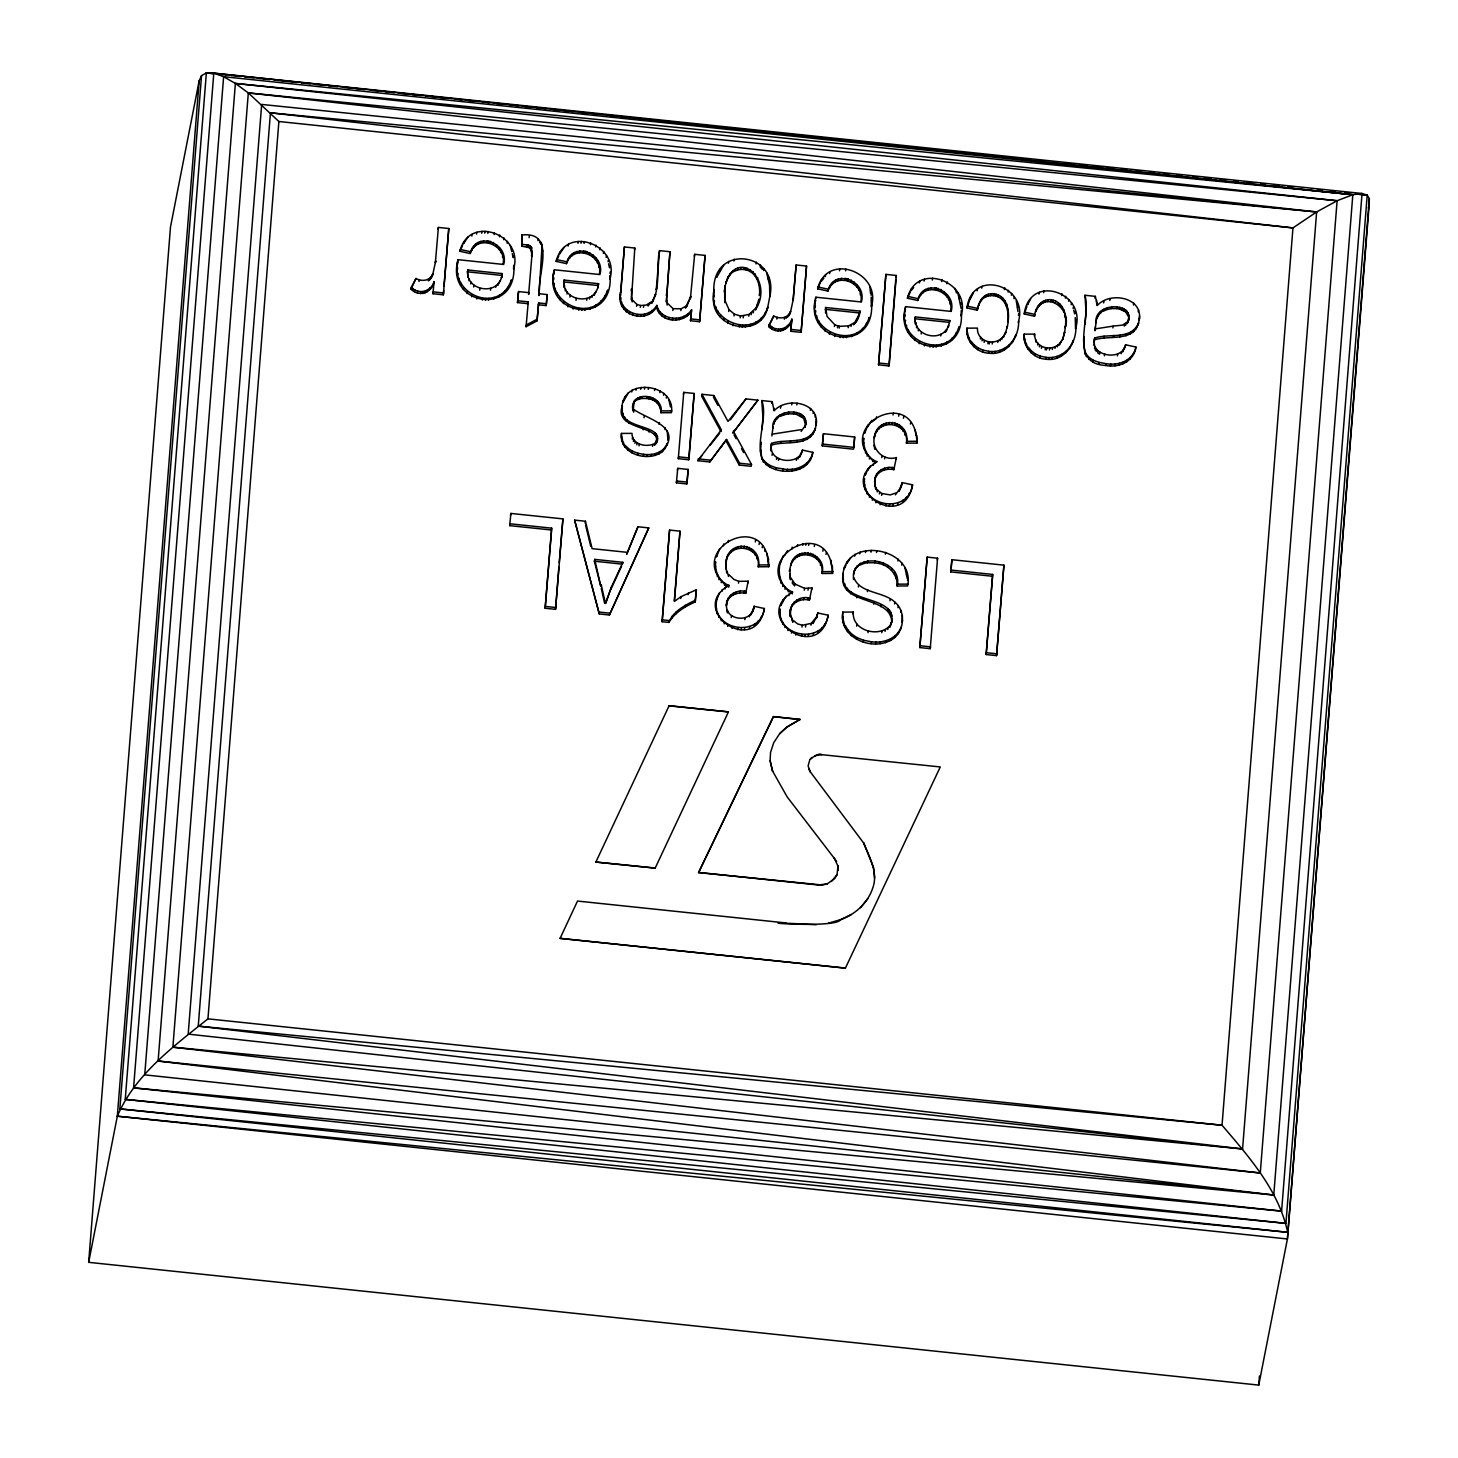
<?xml version="1.0" encoding="UTF-8"?>
<svg xmlns="http://www.w3.org/2000/svg" width="1458" height="1458" viewBox="0 0 1458 1458"><rect width="100%" height="100%" fill="white"/><g stroke="black" fill="none" stroke-linecap="round" stroke-linejoin="round"><path stroke-width="1.5" d="M621.983 411.375L622.366 405.743C612.469 432.078 668.129 424.424 654.405 445.364L654.77 443.542C668.274 423.859 619.85 430.474 622.347 409.552M770.972 447.825L770.954 450.923L771.537 443.378C785.716 438.238 808.352 445.802 815.441 428.178C810.356 447.734 785.498 440.188 771.191 445.2L770.972 447.825L771.337 446.002M1139.627 315.985L1139.19 319.903C1143.4 297.323 1110.139 291.071 1097.254 305.524L1095.359 296.357L1084.952 295.263C1091.659 317.826 1067.912 363.516 1105.802 365.484C1118.833 368.145 1134.124 361.456 1135.946 347.04L1125.631 344.799C1122.15 361.876 1089.035 356.299 1094.685 338.074C1108.864 332.953 1131.481 340.516 1138.57 322.874C1133.504 342.43 1108.645 334.884 1094.32 339.896L1094.685 338.074M727.305 586.517C682.472 550.322 767.546 506.327 768.785 566.725L758.288 566.798C761.258 545.511 729.073 541.009 726.084 561.622C728.253 538.257 762.971 543.123 758.288 566.798M728.708 587.191L729.073 585.369C719.286 582.289 714.657 571.463 715.605 561.84L715.258 563.663M792.459 593.88C744.746 560.236 830.531 511.011 832.536 573.413L822.039 573.486C824.791 554.222 796.615 547.187 790.692 565.358C794.646 544.435 827.579 552.382 822.039 573.486M817.829 612.961L816.28 618.52L817.829 612.961L828.144 615.203C819.141 664.319 749.776 616.752 792.806 592.057C780.504 588.103 777.005 572.958 780.595 561.786M875.456 462.86C830.641 426.665 915.715 382.67 916.954 443.086L906.457 443.141C909.409 421.854 877.224 417.353 874.253 437.965C876.422 414.619 911.122 419.467 906.457 443.141M901.372 486.334L901.718 484.512L899.112 491.182L902.247 482.616L912.562 484.858C903.559 533.974 834.195 486.407 877.224 461.712C867.437 458.632 862.808 447.806 863.774 438.184L863.409 440.024M1369.244 203.591L1369.335 198.616L1367.203 195.135L1362.045 193.495L213.797 73.155L206.362 72.9L201.532 75.634L199.163 80.828L170.495 226.956L88.665 1262.336L1258.746 1385.1L1287.414 1238.972L1369.244 203.591L1368.388 208.02M892.096 619.267L891.731 621.09C889.58 594.7 836.436 606.072 843.271 573.176C838.15 606.765 897.472 592.367 891.458 623.04L891.804 621.217L889.599 627.377L891.257 623.095L890.893 624.917M1018.65 320.869C1028.163 285.112 972.03 267.889 966.982 307.966L977.297 310.208C978.318 301.879 984.095 292.438 993.718 293.823C1009.519 295.664 1010.102 315.894 1007.041 327.868L1007.405 326.045L1005.327 333.754L1005.692 331.932C1001.354 346.858 977.006 344.744 977.407 328.086L966.909 328.159C965.433 340.625 976.003 352.526 988.524 353.182C1006.713 356.044 1019.233 337.527 1018.65 320.869L1018.285 322.692M1075.239 317.589L1075.53 328.706C1087.194 292.475 1029.785 272.664 1024.227 313.98L1034.542 316.222C1034.961 306.745 1043.345 297.086 1053.405 300.257C1069.425 305.506 1066.618 327.084 1062.572 339.769L1064.65 332.041L1064.285 333.864M726.941 602.227C722.275 620.671 752.674 624.662 754.078 606.273L764.393 608.515C755.025 657.995 686.481 609.535 729.073 585.369M764.393 608.515C760.475 638.112 712.707 630.84 716.352 602.263M828.144 615.203C824.226 644.801 776.44 637.529 780.103 608.952L779.738 610.774M912.562 484.858C908.626 514.474 860.858 507.184 864.521 478.607L864.157 480.429M713.655 297.013L714.183 289.541C705.472 321.999 757.376 341.026 767.765 307.128C761.021 340.789 707.713 327.376 714.001 295.19M513.69 265.338L513.581 269.147C524.279 234.72 469.039 213.761 459.89 251.286L470.205 253.528C476.748 233.298 507.092 244.27 503.101 264.026M609.954 275.434L609.845 279.243C620.543 244.835 565.303 223.858 556.154 261.383L566.469 263.625C573.012 243.395 603.357 254.385 599.366 274.122M771.3 449.1C773.123 463.188 799.658 464.774 802.501 450.103L812.817 452.344C810.52 470.114 790.072 474.123 775.638 469.549C745.676 460.455 769.933 421.836 761.805 400.567L772.211 401.661L774.125 410.81C786.992 396.357 820.271 402.608 816.061 425.207L816.352 419.193M760.529 451.798L761.149 442.23L760.784 444.052M766.635 272.792L769.569 285.094L769.824 296.575C779.83 251.979 712.014 242.757 713.819 291.363M871.191 297.14L871.337 306.672C882.035 272.263 826.795 251.286 817.646 288.812L827.962 291.071C834.505 270.823 864.849 281.813 860.858 301.551M961.278 310.372L961.095 316.094C971.793 281.686 916.553 260.709 907.423 298.234L917.738 300.476C924.263 280.246 954.607 291.236 950.616 310.973M1083.677 346.494L1084.278 336.926L1083.914 338.748M1369.335 198.616L1287.414 1238.972L117.333 1116.208L88.665 1262.336M513.927 267.306C515.585 317.407 444.799 304.558 458.122 259.688L503.666 264.463C509.626 242.739 475.162 230.273 470.205 253.528M511.084 281.722L511.448 279.881C498.636 315.985 448.007 293.623 458.122 259.688M610.209 277.421C611.85 327.503 541.082 314.655 554.404 269.785L599.931 274.56C605.908 252.835 571.427 240.388 566.469 263.625M607.366 291.819L607.713 289.996C594.919 326.1 544.29 303.738 554.404 269.785M871.684 304.85C873.36 354.895 802.556 342.12 815.897 297.213L861.423 301.988C867.382 280.264 832.919 267.816 827.962 291.071M868.84 319.247L869.205 317.425C858.689 351.633 806.839 332.788 815.605 300.056L815.241 301.879M961.46 314.272C963.118 364.318 892.314 351.524 905.655 306.636L951.181 311.411C957.159 289.686 922.677 277.239 917.738 300.476M958.617 328.67L958.981 326.847C948.465 361.055 896.597 342.211 905.363 309.479L905.017 311.301M532.134 251.013L531.641 256.316L531.623 247.568L528.561 245.181L522.31 244.361L521.727 235.011C557.229 231.002 536.909 275.908 539.387 293.751L539.023 295.573L542.121 244.179M624.407 246.949L620.926 290.999C615.221 312.212 645.949 323.603 656.847 305.396L656.501 307.219C645.602 325.426 614.857 314.035 620.579 292.821L624.407 246.949L634.813 248.042L631.442 299.692L631.624 288.629L631.259 290.452M770.116 760.657L772.558 771.264L770.116 760.657L770.535 752.383L773.724 742.705L779.647 733.684L786.828 727.032L800.059 719.395L786.791 727.214L779.647 733.684M763.19 414.145L761.933 429.545L762.279 427.723M1086.319 308.841L1085.062 324.259L1085.426 322.437M117.333 1116.208C134.993 1074.692 173.611 1046.315 207.947 1018.85L1222.041 1125.23C1248.996 1156.832 1278.903 1190.493 1287.651 1232.302L117.333 1116.208L199.163 80.828M1287.651 1232.302L119.848 1108.9L201.532 75.634M1367.203 195.135L1358.145 194.206L1367.203 195.135L1285.938 1223.371L125.242 1099.387L206.362 72.9L213.16 73.611L206.362 72.9M1281.6 1211.124L133.589 1087.868L213.797 73.155L1352.824 194.716L1362.045 193.495L1281.6 1211.124L125.242 1099.387M133.589 1087.868L1273.763 1195.031L144.725 1074.856L223.621 76.691L1352.824 194.716L1273.763 1195.031L158.102 1061.023L235.376 83.434L223.621 76.691L213.797 73.155M1260.277 1172.997L172.882 1047.19L248.316 92.911L235.376 83.434L1352.824 194.716L1337.114 200.73L1316.647 211.957L1292.954 227.904L278.879 121.506L248.316 92.911L1337.114 200.73L1260.277 1172.997L158.102 1061.023M248.316 92.911L1316.647 211.957L261.675 104.429L188.191 1034.123L1242.581 1148.959L198.252 1026.122L270.441 112.831L1316.647 211.957L1242.581 1148.959L172.882 1047.19M207.947 1018.85L278.879 121.506M438.02 229.252L438.384 227.43L448.791 228.523L443.341 294.808L432.935 293.732L434.101 281.613C430.985 291.819 418.555 294.99 411.356 287.281L415.986 278.478C421.745 281.831 430.566 280.902 432.844 273.831L431.039 278.314L428.324 280.865L428.67 279.043M438.384 227.43L435.377 262.677L435.742 260.854L432.497 275.653M443.341 294.808L443.688 290.379M444.034 285.932L448.791 228.523M517.481 302.59L517.845 300.767L528.252 301.861L527.887 303.683L517.481 302.59L518.21 293.386L518.574 291.564L528.981 292.657L528.616 294.48L532.006 254.476M517.845 300.767L518.574 291.564M509.699 525.627L510.883 513.435L562.916 518.884L555.553 609.353L545.146 608.259L551.689 528.161L510.063 523.786L509.699 525.627L551.324 529.983M539.387 293.751L547.187 294.571L546.458 303.774L538.658 302.954L537.036 320.888L526.083 326.72L528.252 301.861M537.036 320.888L538.658 302.954M538.312 304.777L546.112 305.597L547.187 294.571M545.146 608.259L551.689 528.161M555.553 609.353L558.87 567.253M559.234 562.824L562.916 518.884M655.28 295.919L655.626 294.097L651.617 303.3C661.075 287.809 655.9 267.707 659.545 250.63L669.951 251.724L666.361 301.897L669.951 251.724M662.132 621.709L669.587 530.074L679.993 531.168L674.453 601.389L681.086 596.632L696.359 589.761L695.174 601.954C684.987 606.473 674.781 612.633 668.876 622.402L662.132 621.709L669.587 530.074M676.384 482.835L677.751 468.346L688.158 469.44L687.155 482.106L686.791 483.928L676.384 482.835L676.749 481.012L687.155 482.106M678.298 458.669L683.747 392.366L694.154 393.46L689.069 457.921L688.705 459.762L678.298 458.669L678.663 456.846L689.069 457.921M656.847 305.396C660.456 320.796 683.51 322.4 691.584 309.843L690.509 320.742L699.621 321.708L705.071 255.405L694.664 254.312L690.436 298.161L685.442 308.057L690.8 296.32L690.436 298.161M690.509 320.742L691.584 309.843M674.27 600.951L679.993 531.168M686.791 483.928L688.158 469.44M688.705 459.762L694.154 393.46M699.621 321.708L705.071 255.405M695.174 601.954L696.359 589.761M771.92 435.978L773.086 426.319L772.722 428.16C770.899 407.784 811.869 405.761 804.925 427.431L805.964 422.784M796.141 264.973L793.134 300.22L796.141 264.973L806.547 266.067L801.098 332.351L790.692 331.258L791.858 319.138C788.742 329.344 776.312 332.533 769.113 324.806L773.742 316.003C779.501 319.357 788.322 318.427 790.601 311.356L788.814 315.857L789.161 314.035M790.692 331.258L791.858 319.138M801.098 332.351L806.547 266.067M822.294 445.911L823.46 433.719L854.68 436.999L853.859 447.369L853.513 449.192L822.294 445.911L823.46 433.719M853.677 447.114L854.68 436.999M878.536 364.846L885.899 274.377L896.306 275.471L889.307 364.117L888.943 365.94L878.536 364.846L885.899 274.377M888.943 365.94L895.777 279.517M919.816 647.571L927.179 557.102L937.585 558.195L930.222 648.664L919.816 647.571L927.179 557.102M950.707 571.882L951.892 559.708L1003.924 565.157L996.561 655.626L986.155 654.533L992.698 574.434L951.072 570.06L950.707 571.882L992.351 576.256M951.072 570.06L951.892 559.708M986.155 654.533L992.698 574.434M996.561 655.626L1003.924 565.157M1095.359 326.865L1095.049 330.693L1096.216 321.033L1095.851 322.856C1093.901 301.095 1137.933 301.606 1127.162 323.658L1128.419 320.304M1258.746 1385.1L1259.457 1376.024M724.28 291.837L725.136 285.823L724.735 302.626L724.644 289.996M842.906 574.999C845.804 534.886 915.752 547.844 907.623 585.934L897.126 586.007C903.869 558.505 850.214 549.775 853.531 579.537M790.692 608.897L790.327 616.77C787.539 605.398 798.437 594.736 809.81 598.181L809.445 600.022C802.155 598.345 792.988 601.352 790.692 609.116M874.527 482.051L874.873 480.211L874.745 486.425L875.092 478.57L874.745 480.393C875.164 470.843 885.662 465.594 894.228 467.854L893.863 469.676C886.573 468 877.406 471.007 875.11 478.771L875.474 476.948M758.67 301.004L759.017 299.182L755.408 309.953C775.583 278.788 734.449 244.488 724.79 287.645M725.665 564.647L726.029 562.824L725.72 568.839L726.449 559.799M874.618 436.142C870.681 448.973 883.639 461.657 896.342 457.557L895.996 459.379M634.175 401.205L633.082 411.101L632.535 407.074L634.175 401.205C642.449 390.799 664.119 398.471 660.948 412.742L671.445 412.669C675.819 383.272 622.584 376.911 622.001 407.566M1128.055 322.127L1128.984 314.983M874.6 878.026L873.652 867.856L863.537 842.651C869.369 856.684 878.281 872.613 872.886 887.612C867.966 902.976 855.245 914.439 840.3 919.889C834.614 929.712 720.635 919.36 816.17 924.736M502.299 273.612L501.479 277.913L501.825 276.091C498.035 296.503 464.701 290.78 467.818 269.985L502.299 273.612L501.953 275.434L467.453 271.808L467.818 269.985M598.582 283.709L597.744 288.028L598.108 286.187C594.299 306.599 560.966 300.877 564.082 280.082L598.582 283.709L598.217 285.531L563.717 281.904L564.082 280.082M859.236 315.457L859.582 313.634L853.477 324.806L857.249 320.432L860.056 311.137L825.574 307.51L825.556 313.033M949.832 320.56L948.229 327.285L948.593 325.462C942.342 343.687 912.398 336.178 915.332 316.933L949.832 320.56L949.468 322.382L914.968 318.755L915.332 316.933M767.4 308.968L770.17 294.735M434.101 281.613C432.333 292.748 418.665 297.56 410.992 289.103L411.356 287.281M412.65 290.397L413.015 288.556M415.986 278.478L410.992 289.103M414.437 291.545L414.801 289.705M419.029 281.503L419.394 279.681M417.371 292.876L417.735 291.053M420.542 293.587L420.888 291.764M422.82 293.568L423.184 291.746M424.989 293.003L425.335 291.181M427.121 291.837L427.486 290.014M429.837 279.717L430.183 277.895M431.039 278.314L431.404 276.491M429.417 289.686L429.782 287.864M431.86 277.02L432.206 275.197M432.935 293.732L433.281 291.892L443.688 292.985M457.484 264.354L457.848 262.513M457.302 269.748L457.648 267.926M463.844 241.937L463.48 243.759L467.854 237.217M457.721 275.161L458.067 273.339M458.76 280.173L459.106 278.35M460.6 285.021L460.965 283.198M471.863 235.996L472.228 234.173M463.407 289.522L463.753 287.7M471.736 250.576L472.1 248.735M473.668 247.824L474.032 246.001M468.328 275.526L467.982 277.348L467.453 271.808M476.584 234.1L476.93 232.278M475.508 245.928L475.873 244.087M468.966 280.738L469.33 278.915M467.107 293.514L467.471 291.673M477.695 244.343L478.042 242.52M470.715 283.909L471.08 282.087M481.687 233.207L482.051 231.385M480.211 243.194L480.557 241.372M471.627 296.758L471.991 294.935M473.65 287.026L473.996 285.203M484.749 233.134L485.113 231.312M483.181 242.52L483.546 240.698M487.81 233.316L488.175 231.494M487.027 242.52L487.391 240.698M476.839 298.963L477.203 297.14M488.63 242.775L488.977 240.934M479.718 290.215L480.065 288.392M490.198 243.14L490.562 241.317M494.116 234.574L494.481 232.751M493.096 244.324L493.46 242.502M482.434 300.075L482.798 298.252M485.532 300.257L485.879 298.434M496.249 246.457L496.595 244.634M499.42 236.816L499.766 234.993M490.435 290.16L490.799 288.338M488.612 300.129L488.977 298.307M499.237 249.737L499.602 247.915M501.023 252.835L501.37 250.995M503.63 239.677L503.994 237.854M495.72 287.281L496.084 285.458M493.77 299.109L494.134 297.286M502.481 257.228L502.846 255.405M498.18 283.417L497.816 285.239L499.839 281.066M507.129 243.231L507.493 241.408M499.001 296.831L499.365 295.008M510.209 245.454L511.794 251.633L512.159 249.81M504.432 292.675L504.796 290.853M513.635 255.879L513.271 257.702L512.287 253.656M508.386 287.572L508.733 285.75M521.727 235.011L521.946 246.183L529.947 247.842L531.787 252.854M521.946 246.183L522.31 244.361M526.484 246.657L526.83 244.835M527.34 246.803L527.705 244.98M529.072 237.654L529.436 235.832M528.197 247.003L528.561 245.181M529.108 247.35L529.473 245.527M529.947 247.842L530.311 246.019M530.566 248.389L530.931 246.566M531.259 249.391L531.623 247.568M537.966 240.661L538.33 238.839M541.392 242.393L541.046 244.215L539.824 242.374M526.083 326.72L526.429 324.879L537.382 319.065M542.267 252.38L542.631 250.557M541.939 258.759L542.303 256.918M546.112 305.597L546.458 303.774M553.748 274.45L554.113 272.628M553.566 279.845L553.931 278.022M560.109 252.034L559.763 253.874L564.137 247.313M553.985 285.276L554.332 283.435M510.519 515.257L510.883 513.435M555.024 290.27L555.37 288.447M556.865 295.117L557.229 293.295M568.128 246.092L568.492 244.27M559.672 299.637L560.036 297.797M568 260.672L568.365 258.85M564.611 285.622L564.246 287.445L563.717 281.904M569.932 257.92L570.297 256.098M571.773 256.025L572.137 254.202M565.23 290.835L565.595 289.012M563.389 303.61L563.736 301.788M573.96 254.439L574.324 252.617M566.98 294.006L567.344 292.183M577.969 243.304L578.316 241.481M576.475 253.291L576.821 251.469M567.891 306.854L568.255 305.032M569.914 297.122L570.26 295.3M581.013 243.231L581.378 241.408M579.464 252.617L579.81 250.794M584.075 243.431L584.439 241.591M583.291 252.617L583.656 250.794M573.103 309.078L573.468 307.237M584.895 252.872L585.259 251.049M575.983 300.33L576.347 298.489M586.462 253.236L586.827 251.414M590.399 244.671L590.745 242.848M589.378 254.421L589.725 252.599M578.698 310.171L579.063 308.349M581.797 310.354L582.161 308.531M592.513 256.572L592.877 254.731M595.684 246.912L596.049 245.09M584.877 310.244L585.241 308.403M586.717 300.257L587.064 298.434M595.502 259.852L595.866 258.011M589.524 299.054L589.87 297.213M597.288 262.932L597.652 261.11M599.894 249.792L600.259 247.951M592.003 297.377L592.349 295.555M590.053 309.205L590.399 307.383M598.764 267.324L599.11 265.502M594.445 293.514L594.099 295.336L596.122 291.181M603.393 253.346L603.758 251.505M595.265 306.927L595.629 305.105M606.127 257.373L606.492 255.551M608.077 261.729L608.423 259.907M600.696 302.772L601.061 300.949M609.9 265.976L609.553 267.798L608.569 263.752M604.651 297.669L605.015 295.846M610.027 273.521L610.373 271.698M627.104 552.327L592.112 548.645L585.442 521.253L574.616 520.123L599.274 613.946L609.408 615.003L648.774 527.905L637.948 526.757L626.758 554.149L637.948 526.757M620.579 292.821L620.926 290.999M620.434 296.156L620.78 294.334M620.561 299.491L620.908 297.669M621.254 303.647L621.618 301.824M622.311 306.672L622.675 304.85M634.467 249.865L634.813 248.042M623.988 309.497L624.352 307.674M626.284 311.957L626.648 310.135M585.077 523.076L585.442 521.253M629.127 313.926L629.491 312.103M632.189 301.934L631.788 297.869M632.626 315.402L632.991 313.561M636.563 306.289L636.909 304.467L632.553 300.111M637.237 316.313L637.602 314.491M640.299 307.346L640.645 305.524L646.313 305.05L651.963 301.478M623.495 400.185L623.131 402.007L628.434 392.749M640.718 316.404L641.083 314.582M625.19 397.87L625.555 396.047M643.47 307.365L643.835 305.542M622.712 415.166L623.076 413.343M594.354 561.202L594.718 559.38L622.876 562.332L622.511 564.155L594.354 561.202L600.805 586.426L594.718 559.38M644.126 315.894L644.491 314.071M654.77 443.542C646.514 447.806 631.897 444.654 631.988 433.372L621.472 433.427C618.721 454.058 648.281 462.806 662.424 451.597C683.602 426.757 647.935 419.612 633.446 409.279M624.37 418.883L624.735 417.043M621.418 438.02L621.472 433.427M648.446 304.175L648.099 305.998L650.341 302.954M621.965 440.772L621.782 436.197M631.733 391.983L632.098 390.143M659.545 250.63L656.228 289.887L656.574 288.064M626.43 421.471L626.776 419.649M623.076 444.107L622.311 438.949M648.409 314.29L648.755 312.468M628.835 423.44L629.2 421.599M632.535 407.074L633.337 402.973M652.947 301.587L653.293 299.765M624.881 447.205L623.423 442.284M635.998 390.197L636.362 388.375M632.572 409.206L632.936 407.383M651.489 312.304L651.854 310.481M633.829 403.028L635.615 399.51M633.683 412.177L634.03 410.354M635.269 401.333L637.675 398.034M627.724 450.176L628.088 448.353L625.227 445.383M640.645 389.304L641.01 387.464M637.328 399.857L639.679 398.891L640.026 397.068M632.28 439.04L632.644 437.218M691.238 311.666C683.693 323.002 663.827 323.129 657.631 310.463L657.977 308.64M599.274 613.946L574.616 520.123M633.373 441.428L633.738 439.605M639.679 398.891L642.012 398.453L642.358 396.631M632.098 453.001L632.462 451.178L628.088 448.353M644.436 389.122L644.801 387.299M659.453 313.47L659.8 311.647M634.941 443.378L635.287 441.555M636.836 444.836L637.201 442.995M662.005 316.058L662.351 314.235M666.288 295.409L666.634 293.587M648.263 389.359L648.61 387.518M642.012 398.453L646.823 398.49L647.17 396.667M643.98 417.753L644.345 415.931M605.817 603.211L611.394 587.137L622.876 562.332M639.041 445.875L639.406 444.052M637.602 455.115L637.948 453.274L632.462 451.178M646.823 398.49L648.646 398.763L649.01 396.941M667.126 305.087L666.707 300.075M643.197 429.782L643.561 427.959M665.14 318.044L665.504 316.222M660.948 412.742C660.93 406.436 656.701 400.531 650.45 399.146L650.815 397.323M609.408 615.003L648.774 527.905M654.514 390.525L654.861 388.703M652.892 400.002L653.257 398.18M668.675 319.338L669.04 317.516M643.415 456.172L643.762 454.331C652.765 455.607 663.663 452.636 667.217 443.432L666.871 445.255M648.992 432.042L649.357 430.219M672.794 310.518L673.159 308.695L667.491 303.264M655.134 401.223L655.499 399.401M672.411 320.013L672.776 318.19M657.266 403.009L657.631 401.187M647.133 456.39L647.48 454.568M659.8 392.639L660.146 390.817M658.998 405.36L659.362 403.538M675.892 320.122L676.257 318.281M654.569 434.703L654.934 432.88M652.51 446.312L652.874 444.49M660.037 407.748L660.401 405.925M650.833 456.245L651.197 454.404M655.262 435.286L655.626 433.463M663.536 395.191L663.9 393.368M655.9 435.906L656.264 434.065M680.813 310.609L681.159 308.786L685.789 306.235M679.3 319.63L679.665 317.808M659.052 424.351L659.417 422.51M656.774 437.145L657.139 435.322M655.608 444.38L655.972 442.558M657.303 438.493L657.667 436.671M656.629 443.086L656.993 441.264M657.194 441.792L657.795 438.585M845.403 968.112L560.091 938.369L845.403 968.112L940.282 766.944L821.875 754.697C817.92 751.326 805.727 763.628 811.978 757.504M655.079 455.443L655.444 453.62M666.306 398.07L666.671 396.23M694.3 256.152L694.664 254.312M683.474 318.172L683.838 316.35M668.766 399.51L670.498 406.91L670.844 405.087M687.174 306.18L687.538 304.358M659.016 453.912L659.38 452.089M664.976 429.545L665.322 427.723M687.411 315.693L687.757 313.871M662.424 451.597L662.77 449.757M667.217 431.112L667.946 440.207L668.311 438.384M665.085 448.627L665.449 446.786M667.855 436.525L668.201 434.703M683.401 394.207L683.747 392.366M595.866 862.061L655.189 868.093L728.435 711.887L669.131 705.672L595.866 862.061L655.189 868.093M677.387 470.169L677.751 468.346M717.008 275.598L716.643 277.421L723.788 265.01M719.869 271.024L720.234 269.183M714.147 302.681L714.511 300.84M715.623 308.677L715.987 306.836M717.555 312.978L717.919 311.155M701.972 394.28L701.608 396.102L720.981 431.623L721.346 429.8L701.972 394.28L713.891 395.537L728.016 421.435L745.967 398.909L757.905 400.148L732.937 432.88L757.905 400.148M728.417 263.224L728.781 261.383M726.029 281.704L725.683 283.526L727.979 276.728M720.288 316.951L720.653 315.128M727.633 278.551L730.239 273.357M733.866 261L734.231 259.178M729.875 275.179L732.9 270.805M723.715 320.487L724.061 318.664M733.283 431.058L751.508 464.482L751.162 466.305L739.242 465.066L739.607 463.225L726.594 439.441L709.718 461.967L697.817 460.71L721.346 429.8M732.554 272.646L735.269 269.274M728.708 311.483L729.055 309.661L725.082 300.804M734.923 271.097L737.584 269.967L737.948 268.144M668.876 622.402C673.104 611.212 685.296 605.052 695.539 600.131M727.797 323.421L728.162 321.58M713.891 395.537L713.545 397.36L717.883 405.324M671.974 617.919L672.338 616.078M737.584 269.967L740.482 269.402L740.846 267.579M733.975 315.967L734.34 314.144L729.055 309.661M675.819 613.909L676.166 612.087M740.482 269.402L743.489 269.438L743.853 267.598M732.991 325.717L733.338 323.895M680.74 598.473L681.086 596.632M759.764 293.696L759.399 295.518C760.748 285.185 756.738 271.917 745.202 269.694L745.567 267.871M746.879 270.113L747.243 268.29M709.718 461.967L726.594 439.441M740.19 317.844L740.555 316.003L749.139 314.399L755.773 308.112M739.206 327.011L739.571 325.189M750.05 271.498L750.414 269.657M684.804 607.075L685.169 605.252M688.103 594.591L688.468 592.768M743.197 317.88L743.562 316.04M742.25 327.212L742.614 325.371M752.747 273.411L753.093 271.589M669.094 705.854L728.435 711.887M756.028 263.934L756.392 262.112M721.291 447.442L721.637 445.619M755.025 275.799L755.372 273.976M745.293 327.084L745.658 325.262M748.774 316.222L749.139 314.399M757.285 279.426L757.631 277.585M760.511 265.101L760.165 266.923L762.443 269.347M751.143 314.673L751.49 312.85M750.378 326.1L750.742 324.277M753.203 312.814L753.549 310.991M758.962 284.693L759.326 282.852M763.591 270.55L763.956 268.728M757.176 306.344L757.522 304.503M755.554 323.876L755.918 322.036M768.147 279.007L768.512 277.184M760.912 319.794L761.258 317.972M745.967 398.909L730.422 419.795M769.569 285.094L769.933 283.271M716.862 555.097L716.498 556.92L719.687 548.809M764.776 314.746L765.14 312.923M715.204 567.982L715.55 566.16M770.006 290.835L770.353 289.012M715.842 572.301L716.206 570.479M717.3 576.694L717.664 574.853M723.387 545.748L723.751 543.925M718.958 579.81L719.304 577.988M791.494 320.979C788.377 331.185 775.966 334.356 768.749 326.628L769.113 324.806M715.987 604.086L717.391 597.087M728.089 542.248L728.435 540.408M770.425 327.922L770.772 326.1M715.914 606.984L716.261 605.143M721.236 582.617L721.601 580.794M716.17 609.881L716.534 608.059M719.505 592.805L717.026 598.91M773.742 316.003L768.749 326.628M726.959 558.669L727.305 556.847M772.193 329.071L772.558 327.248M717.117 613.745L717.482 611.923M728.508 555.498L728.872 553.676M721.983 591.292L722.348 589.451M724.48 585.168L724.845 583.346M726.704 572.976L726.066 567.016M730.768 552.673L731.114 550.851M776.786 319.047L777.15 317.224M718.812 617.445L719.177 615.622M775.127 330.419L775.492 328.597M761.805 400.567L762.826 415.967M725.1 588.923L725.464 587.1M733.283 550.595L733.647 548.773M728.544 576.457L727.068 571.153M721.2 620.871L721.546 619.03M735.452 549.32L735.798 547.479M778.299 331.112L778.663 329.289M727.305 600.587L726.357 605.69C726.066 595.52 736.746 588.923 746.059 591.492L745.712 593.333C738.404 591.656 729.237 594.664 726.941 602.427M737.839 548.39L738.185 546.568M780.577 331.094L780.941 329.271M728.216 599.53L728.563 597.707M724.17 623.896L724.517 622.074M784.331 319.247L784.677 317.425M730.203 597.033L730.567 595.192M782.746 330.547L783.092 328.706M727.852 611.066L727.506 612.889L726.594 610.082M740.682 547.844L741.047 546.021M786.081 318.409L786.427 316.568M784.878 329.38L785.242 327.558M732.845 595.046L733.21 593.224M787.593 317.261L787.94 315.42M727.688 626.411L728.052 624.589M771.865 403.483L772.211 401.661M787.174 327.23L787.539 325.407M789.616 314.563L789.963 312.741M743.944 547.88L744.309 546.039M761.805 459.489L760.894 449.957M731.205 617.554L731.551 615.732M735.962 593.679L736.326 591.857M738.441 583.164L738.805 581.341L733.957 579.427L728.891 574.634M746.514 548.336L746.879 546.513M763.281 462.022L762.169 457.666M773.56 410.062L773.925 408.24M732.007 628.398L732.372 626.576M739.771 592.969L740.135 591.146M748.975 549.247L749.321 547.424M765.869 464.719L766.234 462.897L763.646 460.199M774.089 422.419L773.742 424.26L775.346 419.685M771.191 445.2L771.537 443.378M751.107 550.541L751.471 548.718M774.982 421.508L777.479 417.006M744.145 593.041L744.509 591.201M780.486 408.204L780.85 406.381M737.784 629.637L738.149 627.815M752.966 552.236L753.33 550.395M755.28 541.92L755.627 540.098M769.642 467.307L770.006 465.485L766.234 462.897M772.047 455.333L772.394 453.511M747.826 583.036L748.191 581.195L738.805 581.341M777.114 418.829L780.577 414.637M754.898 554.842L755.262 553.019M741.12 629.801L741.484 627.979M780.23 416.478L783.894 414.819L784.24 412.997M759.053 544.545L759.418 542.704M756.629 558.706L756.994 556.865M744.783 619.686L745.147 617.864M776.458 459.416L776.804 457.575M775.638 469.549L775.984 467.726L770.006 465.485M780.577 443.305L780.941 441.482M744.437 629.564L744.783 627.742M778.444 460.309L778.791 458.486M783.894 414.819L788.359 413.853L788.723 412.031M838.168 870.28L838.004 865.87L837.038 874.727L834.723 878.536L827.215 883.876L822.476 885.042L698.564 872.613L773.433 716.607L800.059 719.395M762.242 547.716L762.607 545.893M749.303 616.825L749.649 615.003M791.694 404.868L792.04 403.046M751.307 612.998L750.943 614.839L753.713 608.095M749.412 628.307L749.758 626.484M752.528 611.831L752.893 610.009M753.203 609.991L754.078 606.273M764.812 551.306L765.177 549.484M815.532 299.036L815.897 297.213M788.359 413.853L793.516 413.872L793.881 412.049M782.673 470.77L783.037 468.947C795.412 471.28 809.992 465.867 812.817 452.344M815.058 307.292L815.423 305.451M767.072 553.366L768.785 566.725M796.797 404.941L797.143 403.101M817.646 288.812L821.601 279.48M754.315 625.755L754.679 623.915M790.254 442.558L790.601 440.735M815.478 312.705L815.824 310.882M805.6 424.606L803.631 418.318L796.414 414.345L796.779 412.523M768.293 560.911L768.658 559.07M816.516 317.698L816.863 315.876M825.264 276.583L825.611 274.742M787.265 471.098L787.63 469.257M757.85 622.639L758.215 620.816M799.203 415.238L799.567 413.416M818.357 322.564L818.722 320.724M760.62 618.866L760.967 617.044M800.861 416.04L801.226 414.218M796.688 442.211L797.052 440.389M829.62 273.521L829.985 271.698M802.356 417.079L802.72 415.257M791.84 470.97L792.204 469.148M821.164 327.066L821.528 325.243M801.116 431.422L805.29 425.59M803.631 418.318L803.996 416.496M829.493 288.101L829.857 286.278M796.305 460.309L796.669 458.486M804.707 419.922L805.071 418.1M831.424 285.349L831.789 283.526M795.813 470.442L796.159 468.619M798.036 459.015L798.401 457.192M805.49 422.109L805.837 420.287M833.265 283.453L833.63 281.631M799.95 455.333L799.604 457.174L802.501 450.103M802.975 441.081L803.322 439.259M824.864 331.039L825.228 329.216M801.043 454.623L801.408 452.8M779.009 570.351L779.356 568.529M810.338 410.318L810.684 408.495M835.452 281.868L835.798 280.045M778.955 574.671L779.301 572.848M799.604 469.385L799.968 467.562M783.438 555.498L780.249 563.608M839.444 270.751L839.808 268.928M779.593 578.99L779.939 577.168M837.967 280.72L838.314 278.897M806.967 439.459L807.331 437.637M813.163 413.471L813.528 411.648M829.383 334.283L829.748 332.46M803.413 467.453L803.777 465.631M781.051 583.382L781.397 581.542M787.502 550.614L784.44 555.698M840.938 280.045L841.302 278.223M810.393 437.036L810.757 435.213M815.077 417.116L815.423 415.293M782.709 586.499L783.055 584.676M806.839 464.555L807.203 462.733M813.09 433.974L813.455 432.151M834.359 326.519L834.723 324.697L827.087 316.459L825.574 307.51M845.567 270.86L845.932 269.037M816.134 423.112L816.48 421.289M781.142 603.776L780.777 605.599L786.081 596.14M791.84 548.937L792.186 547.096M844.783 280.064L845.148 278.241M779.666 613.672L780.012 611.831M784.987 589.305L785.333 587.483M810.265 459.653L810.63 457.83M779.921 616.57L780.285 614.747M782.891 601.316L783.238 599.493M834.596 336.506L834.96 334.684M846.387 280.3L846.734 278.478M837.475 327.758L837.821 325.936L834.723 324.697M789.817 573.705L790.455 579.664L789.78 569.513L789.416 571.336L791.056 563.535M780.868 620.434L781.233 618.611M792.259 562.187L792.623 560.364M847.955 280.683L848.319 278.843M839.17 328.141L839.516 326.319L848.556 325.881L853.841 322.983M794.501 559.362L794.865 557.539M788.231 591.857L788.596 590.034M797.307 546.422L797.672 544.599M782.563 624.133L782.91 622.311M788.851 595.611L789.197 593.789M850.852 281.85L851.217 280.027M797.034 557.284L797.398 555.462M840.191 337.618L840.555 335.796M792.642 581.323L792.277 583.145L794.665 585.897L795.029 584.075L790.801 577.842M784.933 627.541L785.297 625.719M799.184 556.008L799.549 554.168M843.289 337.782L843.653 335.96M802.757 545.31L803.121 543.488M854.005 284L854.352 282.178M790.108 612.378L790.473 610.556M801.572 555.079L801.936 553.256M791.949 606.218L792.314 604.396M787.903 630.585L788.268 628.763M793.954 603.721L794.318 601.881M805.673 545.201L806.019 543.378M846.369 337.673L846.734 335.85M848.192 327.704L848.556 325.881M791.603 617.755L792.897 622.22L790.692 614.948M804.433 554.532L804.78 552.71M856.994 287.281L857.359 285.458M796.597 601.735L796.961 599.912M850.998 326.483L851.363 324.66M791.439 633.1L791.803 631.278M808.589 545.365L808.935 543.542M858.78 290.361L859.126 288.538M807.696 554.569L808.06 552.728M799.713 600.368L800.077 598.545M851.527 336.652L851.891 334.83M860.238 294.771L860.603 292.93M810.265 555.024L810.63 553.202M855.573 322.765L855.937 320.942M804.306 590.18L804.67 588.358L811.942 587.884L811.577 589.725M857.249 320.432L857.596 318.609M795.758 635.087L796.123 633.264M858.47 317.88L858.817 316.04M803.522 599.657L803.887 597.835M860.056 311.137L859.71 312.96L825.21 309.351M814.275 546.531L814.621 544.709M812.707 555.935L813.072 554.113M856.757 334.356L857.122 332.533M807.969 590.198L808.333 588.358M814.858 557.229L815.222 555.407M801.973 627.086L802.337 625.263L811.322 623.35L816.644 616.698M807.896 599.73L808.261 597.889M869.916 287.335L870.535 293.204M801.536 636.326L801.9 634.503M816.717 558.924L817.063 557.084M862.188 330.219L862.553 328.378M805.49 627.086L805.855 625.263M818.649 561.53L818.995 559.708M871.027 295.227L871.392 293.404M804.871 636.49L805.235 634.667M866.143 325.098L866.489 323.275M871.519 300.968L871.866 299.127M822.804 551.233L823.15 549.393M820.38 565.376L820.745 563.553M808.188 636.253L808.534 634.43M810.976 625.172L811.322 623.35M825.993 554.404L826.358 552.582M813.4 621.691L813.035 623.514L815.058 619.686M813.145 634.995L813.509 633.173M816.954 616.679L817.318 614.857M830.823 560.054L831.516 565.686M818.066 632.444L818.43 630.603M832.409 565.759L832.536 573.413M821.601 629.327L821.947 627.505M824.353 625.555L824.718 623.732M865.013 431.44L864.667 433.263L867.856 425.153M895.959 277.312L896.306 275.471M863.355 444.344L863.719 442.503M864.011 448.645L864.357 446.822M865.451 453.037L865.815 451.215M867.492 426.975L871.902 420.269M844.565 566.889L844.218 568.711L845.968 565.248M842.852 577.897L843.198 576.074M867.109 456.154L867.474 454.331M843.107 580.813L843.471 578.972M847.207 561.694L846.861 563.517L850.67 557.63M865.542 473.431L865.195 475.272L866.599 472.41M876.604 416.769L876.24 418.592L871.556 422.109M864.065 483.327L864.43 481.505M844.492 585.624L844.838 583.801M863.5 842.833L810.393 771.956L808.096 766.033L809.81 759.746M864.339 486.225L864.703 484.402M867.656 469.148L867.31 470.97L870.499 465.813M869.387 458.96L869.752 457.138M875.11 435.031L875.474 433.19M865.287 490.107L865.651 488.266M876.677 431.841L877.023 430.019M810.356 772.139L808.789 769.022M889.963 625.555C879.065 638.24 851.581 630.658 853.313 612.032L842.815 612.105C838.022 639.06 876.003 653.148 894.829 637.51C904.58 628.544 905.418 610.92 894.902 602.136C883.493 591.183 860.129 593.898 853.896 577.696M847.062 590.071L847.426 588.248M878.919 429.035L879.283 427.212M814.894 755.736L821.875 754.697M872.649 461.512L872.996 459.689M842.524 618.392L842.815 612.105M854.68 556.136L855.044 554.313M866.981 493.806L867.328 491.966M873.269 465.284L873.615 463.462M881.452 426.939L881.817 425.116M843.271 622.858L842.888 616.57M905.29 308.458L905.655 306.636M853.896 572.447L853.531 574.27L854.242 570.916M850.634 593.807L850.98 591.984M853.878 572.757L855.39 568.201M869.351 497.214L869.715 495.392M883.603 425.663L883.967 423.841M904.817 316.696L905.181 314.873M844.893 627.396L843.635 621.017M911.359 288.884L911.013 290.725L913.692 287.572M855.026 570.042L857.413 565.558M859.819 553.821L860.184 551.999M905.236 322.127L905.6 320.286M885.99 424.734L886.355 422.911M876.367 475.873L876.732 474.05M872.321 500.24L872.686 498.417M906.275 327.121L906.639 325.298M857.049 567.381L860.439 563.244M847.39 631.642L847.754 629.801L845.257 625.555M878.372 473.376L878.737 471.554M875.657 489.232L875.11 484.603M881.762 457.593L882.108 455.771M888.833 424.187L889.198 422.364M908.115 331.968L908.48 330.146M852.948 613.873L853.313 612.032M858.325 586.991L858.671 585.168M881.015 471.39L881.379 469.567M856.684 597.78L857.049 595.957M865.451 552.546L865.797 550.723M877.315 491.875L876.021 487.409M860.074 565.066L863.993 563.408L864.357 561.585M875.857 502.773L876.203 500.932M884.55 458.906L884.897 457.083M893.007 415.038L893.353 413.197M919.397 282.943L919.743 281.121M892.114 424.223L892.46 422.401M851.199 635.761L851.563 633.938L847.754 629.801M879.356 493.916L879.721 492.075L877.68 490.052M884.131 470.023L884.477 468.2M910.922 336.488L911.286 334.647M919.251 297.523L919.615 295.701M863.993 563.408L867.51 562.733L867.875 560.893M894.683 424.697L895.048 422.856M881.58 495.374L881.944 493.533L879.721 492.075M880.176 504.741L880.523 502.919M915.861 322.473L915.496 324.314L914.968 318.755M921.201 294.771L921.547 292.949M856.63 626.156L856.976 624.334M870.955 552.199L871.319 550.359M924.099 281.066L924.463 279.225M887.94 469.312L888.305 467.489M898.675 416.204L899.039 414.364M897.126 425.59L897.49 423.768M916.499 327.704L916.845 325.863M923.023 292.876L923.388 291.053M914.64 340.461L914.986 338.639M856.484 639.388L856.848 637.565L851.563 633.938M925.21 291.29L925.575 289.468M899.276 426.902L899.641 425.062M918.248 330.857L918.595 329.034M867.382 591.62L867.747 589.797M892.314 469.385L892.661 467.562M927.725 290.142L928.09 288.32M876.495 552.491L876.859 550.668M867.51 562.733L874.782 562.77L875.146 560.929M885.954 505.981L886.318 504.158M901.135 428.579L901.481 426.757M903.431 418.264L903.796 416.441M919.16 343.705L919.506 341.883M921.164 333.973L921.529 332.151M932.263 280.082L932.628 278.259M930.714 289.468L931.061 287.645M903.049 431.185L903.413 429.363M889.289 506.145L889.653 504.322M863.191 642.121L863.555 640.281L856.848 637.565M897.126 586.007C897.8 575.017 889.526 565.613 879.046 563.481L879.411 561.658M904.798 435.049L905.145 433.226M817.519 885.097L827.215 883.876M934.542 289.486L934.906 287.645M892.588 505.926L892.952 504.085M868.002 632.663L868.367 630.84M924.372 345.929L924.718 344.088M873.725 604.177L874.089 602.354M895.394 494.827L899.458 489.359M936.145 289.723L936.51 287.9M910.412 424.059L910.758 422.237M883.165 564.793L883.512 562.97M885.316 554.222L885.662 552.382M937.713 290.087L938.077 288.265M900.698 488.175L901.062 486.352M897.563 504.668L897.928 502.828M941.649 281.522L941.996 279.699M901.882 484.439L902.247 482.616M871.137 643.634L871.501 641.793C883.111 643.452 896.779 638.823 901.135 627.068L900.771 628.89M940.629 291.272L940.975 289.449M929.949 347.04L930.313 345.2M887.667 567.162L888.013 565.339M915.241 429.709L915.934 435.341M880.887 606.765L881.252 604.942M902.484 502.099L902.83 500.276M933.047 347.204L933.412 345.382M943.763 293.423L944.128 291.6M875.62 643.889L875.966 642.067M836.582 861.569L833.994 857.705L837.967 866.052M916.809 435.432L916.954 443.086M946.935 283.763L947.299 281.941M891.531 570.315L891.877 568.492M906.019 498.982L906.366 497.16M936.127 347.095L936.492 345.254M831.424 881.47L837.038 874.727M946.771 296.703L947.117 294.862M881.744 632.681L882.09 630.858M908.771 495.21L909.136 493.387M880.067 643.689L880.413 641.866M940.775 335.905L941.121 334.064M894.374 574.069L894.738 572.247M887.558 610.282L887.922 608.46M948.538 299.783L948.903 297.961M889.963 600.769L890.309 598.928M897.909 561.038L898.274 559.216M885.079 631.369L885.443 629.546M889.18 611.759L889.526 609.918M941.303 346.056L941.649 344.234M895.977 577.933L896.342 576.092M828.472 923.187L840.337 919.706L851.18 914.567M950.015 304.175L950.379 302.353M890.164 613.162L890.51 611.339M945.695 330.365L945.349 332.187L947.007 329.854M887.722 629.491L888.086 627.669M885.498 642.614L885.863 640.791M890.929 614.656L891.275 612.834M955.008 288.356L956.466 292.876M891.549 616.77L891.895 614.948M901.755 565.139L902.119 563.317M894.556 603.958L894.902 602.136M946.534 343.778L946.88 341.956M957.742 292.402L961.114 308.476M890.51 640.536L890.874 638.713M905.017 567.982L907.222 578.516M897.982 607.676L898.347 605.854M959.328 298.58L959.674 296.758M951.946 339.623L952.311 337.8M906.548 574.816L906.894 572.994M894.829 637.51L895.194 635.688M960.804 304.649L961.15 302.827M900.643 612.342L901.008 610.519M907.55 580.357L907.915 578.534M955.901 334.52L956.266 332.697M898.274 633.701L898.638 631.879M902.338 615.495L902.119 622.402L902.484 620.561M966.982 307.966L970.682 296.922M973.452 292.785L970.335 298.762M967.237 334.52L966.909 328.159M977.133 290.798L977.498 288.957M968.586 338.949L967.583 332.679M970.682 343.031L968.95 337.126M977.297 310.208L978.974 303.774M981.726 288.155L982.091 286.333M860.475 907.714L867.783 898.638M978.628 305.615L981.179 299.491M980.833 301.314L982.492 297.869M973.707 346.658L974.072 344.817L971.046 341.208M982.127 299.692L984.077 296.448M983.713 298.289L985.881 295.281M985.535 297.122L987.777 296.156L988.141 294.316M977.534 349.61L977.881 347.788L974.072 344.817M980.359 338.967L980.724 337.144M937.221 560.018L937.585 558.195M987.777 296.156L990.529 295.628L990.875 293.787M982.054 340.844L982.419 339.021M984.132 342.357L984.496 340.534M990.529 295.628L993.354 295.646L993.718 293.823M982.51 351.925L982.856 350.102L977.881 347.788M1008.225 319.958L1007.861 321.781C1008.972 312.158 1006.804 298.89 995.814 296.083L996.16 294.261M987.904 343.742L988.251 341.919M998.165 296.903L998.511 295.081M989.235 343.96L989.581 342.138M930.222 648.664L930.569 646.842L920.162 645.748M988.524 353.182L988.87 351.342C1000.48 353 1012.271 345.637 1015.88 334.465L1015.533 336.288M1000.789 298.434L1001.154 296.612M992.205 344.015L992.552 342.193M991.586 353.365L991.95 351.524M1004.38 289.577L1004.744 287.736M1002.63 300.056L1002.995 298.234M994.629 353.219L994.994 351.396M1004.653 302.535L1005.018 300.712M997.746 342.43L998.092 340.607M1008.152 292.11L1008.517 290.288M1006.366 305.87L1006.713 304.048M1000.097 340.917L1000.443 339.094M999.423 352.253L999.787 350.43M1002.083 339.04L1002.448 337.217M1007.678 311.119L1008.025 309.296M1011.342 295.227L1011.706 293.386M1003.724 336.907L1004.07 335.085M1013.93 298.726L1014.276 296.903M1004.161 350.23L1004.526 348.407M1016.226 300.712L1017.994 311.593M1008.991 346.639L1009.337 344.817M1017.52 307.875L1017.884 306.052M1012.435 342.557L1012.781 340.735M1018.449 315.293L1018.814 313.452M1027.926 302.936L1027.58 304.758L1030.697 298.799M1062.937 337.946C1058.581 352.854 1034.232 350.758 1034.651 334.101L1024.154 334.155C1022.678 346.621 1033.248 358.54 1045.769 359.178C1063.957 362.058 1076.478 343.541 1075.895 326.865M1024.464 340.516L1024.154 334.155M1025.831 344.963L1024.828 338.693M1027.926 349.045L1026.177 343.122M1034.542 316.222L1034.907 314.399L1024.591 312.158M1038.971 294.151L1039.335 292.329M1036.219 309.789L1035.873 311.611C1044.566 289.395 1072.632 308.44 1065.105 327.795L1065.47 325.954M1038.06 307.328L1038.424 305.506M1039.372 305.706L1039.736 303.884M1030.952 352.654L1031.298 350.831L1028.291 347.204M1034.305 335.923L1034.651 334.101M1040.957 304.285L1041.304 302.462M1043.655 292.712L1044.019 290.889M1042.78 303.118L1043.126 301.296M1035.945 342.12L1036.31 340.279M1034.779 355.624L1035.125 353.784L1031.298 350.831M1045.022 302.152L1045.386 300.33M1037.604 344.963L1037.95 343.14M1047.755 301.624L1048.12 299.801M1039.299 346.858L1039.663 345.036M1041.376 348.371L1041.741 346.53M1050.598 301.66L1050.945 299.819M1039.754 357.921L1040.101 356.098L1035.125 353.784M1053.059 302.098L1053.405 300.257M1045.149 349.756L1045.495 347.933M1055.392 302.918L1055.756 301.095M1046.461 349.975L1046.826 348.152M1045.769 359.178L1046.115 357.356C1057.724 359.014 1069.498 351.633 1073.124 340.461L1072.778 342.284M1058.034 304.43L1058.38 302.608M1049.432 350.029L1049.796 348.189M1048.831 359.361L1049.177 357.538M1061.624 295.573L1061.989 293.751M1059.875 306.052L1060.239 304.23M1052.33 349.501L1052.676 347.678M1051.874 359.215L1052.239 357.392M1061.898 308.549L1062.262 306.709M1054.972 348.426L1055.337 346.603M1065.397 298.106L1065.762 296.284M1063.611 311.884L1063.957 310.044M1057.323 346.913L1057.688 345.09M1056.667 358.267L1057.032 356.445M1059.693 343.231L1059.328 345.054L1061.315 341.081M1064.923 317.133L1065.269 315.311M1068.586 301.223L1068.933 299.4M1071.174 304.74L1071.521 302.918M1061.406 356.244L1061.77 354.403M1073.124 308.549L1073.471 306.709M1066.217 352.654L1066.582 350.831M1075.129 312.067L1074.765 313.889L1073.671 310.317M1069.662 348.553L1070.026 346.731M1075.694 321.289L1076.059 319.466M1084.952 295.263L1085.973 310.682M1094.994 298.179L1095.359 296.357M1084.952 354.185L1084.023 344.671M1096.635 300.366L1096.708 304.758L1097.054 302.936M1086.41 356.736L1085.299 352.362M1088.998 359.415L1089.363 357.593L1086.775 354.895M1097.236 317.133L1096.872 318.956L1098.494 314.381M1094.12 342.521L1094.466 340.698M1098.129 316.204L1100.608 311.702M1094.083 345.637L1094.448 343.796M1094.539 348.407L1094.903 346.585M1103.633 302.899L1103.979 301.077M1092.789 362.003L1093.135 360.181L1089.363 357.593M1095.177 350.048L1095.541 348.225M1100.243 313.543L1103.724 309.351M1096.216 351.524L1096.562 349.701M1098.129 351.123L1097.765 352.964L1099.587 354.112L1099.952 352.289M1103.36 311.174L1107.023 309.533L1107.387 307.693M1109.866 300.457L1110.212 298.617M1103.724 338.019L1104.07 336.197M1098.767 364.263L1099.132 362.422L1093.135 360.181M1107.023 309.533L1111.488 308.567L1111.853 306.745M1104.38 355.843L1104.745 354.002M1112.873 327.922L1113.238 326.1L1122.496 325.116L1127.508 321.835M1111.488 308.567L1116.664 308.586L1117.01 306.763M1105.802 365.484L1106.166 363.662C1118.541 365.994 1133.121 360.563 1135.946 347.04M1113.383 337.254L1113.748 335.431M1128.62 316.805L1125.485 311.793L1119.544 309.06L1119.908 307.237M1110.395 365.794L1110.759 363.971M1122.332 309.934L1122.696 308.112M1123.99 310.754L1124.355 308.932M1119.835 336.926L1120.181 335.085M1114.987 365.685L1115.334 363.862M1125.485 311.793L1125.849 309.953M1117.357 355.916L1117.703 354.094M1124.246 326.118L1124.61 324.296M1126.761 313.033L1127.125 311.21M1125.649 325.225L1125.995 323.403M1127.836 314.636L1128.2 312.814M1118.942 365.138L1119.307 363.315M1121.184 353.729L1121.53 351.888M1128.51 320.742L1129.093 317.498M1123.097 350.048L1122.733 351.87L1125.631 344.799M1126.105 335.796L1126.469 333.973M1124.191 349.337L1124.537 347.496M1133.467 305.014L1133.832 303.191M1122.733 364.081L1123.097 362.258M1130.096 334.174L1130.46 332.333M1126.56 362.167L1126.925 360.326M1133.54 331.75L1133.887 329.909M1138.206 311.812L1138.57 309.989M1129.986 359.269L1130.351 357.447M1136.238 328.67L1136.584 326.847M1133.395 354.349L1133.759 352.526M815.077 430.001L816.407 423.367M1138.224 324.697L1139.555 318.081M745.712 593.333L748.191 581.195M809.445 600.022L811.942 587.884M893.863 469.676L896.342 457.557M790.254 313.178L793.498 298.38M790.327 610.738L791.056 607.275M1024.227 313.98L1026.906 306.599M611.394 587.137L605.416 603.43L601.17 584.603M611.048 588.959L621.564 566.214M560.091 938.369L577.514 901.062L785.953 922.932M459.89 251.286L462.587 245.655M556.154 261.383L558.851 255.751M907.423 298.234L910.102 292.602M698.564 872.613L773.433 716.607L800.023 719.578M697.817 460.71L701.899 455.57M710.082 445.31L719.614 433.336M821.237 281.303L823.916 278.15M895.741 493.004L890.273 494.918L881.944 493.533M801.463 429.581L772.266 434.156M1095.414 328.87L1113.238 326.1M681.159 308.786L673.159 308.695M661.294 410.901L671.792 410.846M906.821 441.318L917.319 441.245M758.652 564.957L769.15 564.902M822.403 571.645L832.901 571.591M897.49 584.166L907.988 584.111M198.252 1026.122L1222.041 1125.23L1292.954 227.904L270.441 112.831M119.848 1108.9L1285.938 1223.371M217.679 74.085L226.737 75.051M231.257 75.524L240.315 76.472M244.835 76.946L253.892 77.912M258.412 78.386L269.73 79.57M274.25 80.044L296.885 82.432M301.405 82.906L310.463 83.853M314.983 84.345L324.041 85.293M328.56 85.767L337.618 86.715M344.398 87.444L351.196 88.154M355.716 88.628L364.773 89.576M371.553 90.287L378.351 91.016M385.131 91.726L394.189 92.674M398.708 93.148L407.766 94.114M412.286 94.588L421.344 95.535M425.864 96.009L434.921 96.957M439.441 97.449L448.499 98.397M455.279 99.108L462.077 99.818M466.596 100.292L475.654 101.258M482.434 101.969L489.232 102.68M496.012 103.39L505.069 104.356M509.589 104.83L518.647 105.778M523.167 106.252L532.225 107.218M536.744 107.692L545.802 108.639M552.582 109.35L559.38 110.079M563.9 110.553L572.939 111.501M579.737 112.211L586.517 112.922M593.315 113.651L600.095 114.362M606.893 115.073L615.95 116.02M620.47 116.512L629.528 117.46M634.048 117.934L643.087 118.882M649.885 119.592L656.665 120.321M663.463 121.032L670.243 121.743M677.041 122.454L683.82 123.183M690.618 123.894L697.398 124.604M704.196 125.315L710.975 126.026M717.773 126.755L724.553 127.466M733.611 128.413L740.391 129.124M744.929 129.616L753.968 130.564M760.766 131.275L767.546 131.985M774.344 132.714L781.124 133.425M787.921 134.136L794.701 134.847M801.499 135.558L808.279 136.287M815.077 136.997L821.856 137.708M830.914 138.656L835.434 139.148M844.492 140.096L851.272 140.806M858.069 141.517L864.849 142.246M871.647 142.957L878.427 143.668M885.225 144.378L892.004 145.089M898.802 145.818L905.582 146.529M912.38 147.24L919.16 147.951M925.958 148.68L932.737 149.39M941.795 150.338L946.315 150.812M955.373 151.76L959.893 152.252M968.95 153.199L975.73 153.91M982.528 154.621L989.308 155.35M996.106 156.061L1002.885 156.771M1011.943 157.719L1016.463 158.193M1023.261 158.922L1030.041 159.633M1039.098 160.58L1043.618 161.054M1052.676 162.02L1057.196 162.494M1066.254 163.442L1070.773 163.916M1079.831 164.882L1086.611 165.592M1093.409 166.303L1100.189 167.014M1106.986 167.725L1113.766 168.454M1122.824 169.401L1127.344 169.875M1136.402 170.823L1140.921 171.315M1149.979 172.263L1154.499 172.737M1163.557 173.684L1168.077 174.158M1177.135 175.124L1181.654 175.598M1192.972 176.782L1197.492 177.256M1204.272 177.985L1211.069 178.696M1220.127 179.644L1224.647 180.118M1233.705 181.084L1238.225 181.557M1247.283 182.505L1251.802 182.979M1260.86 183.927L1265.38 184.419M1274.42 185.366L1278.958 185.84M1287.997 186.788L1292.535 187.262M1317.431 189.886L1321.95 190.36M1330.99 191.326L1335.528 191.8M690.873 318.919L699.986 319.885M791.038 329.435L801.444 330.529M878.901 363.024L889.307 364.117M822.64 444.089L853.859 447.369M698.182 458.887L710.082 460.127M739.607 463.225L751.508 464.482M545.492 606.437L555.899 607.53M599.639 612.123L609.772 613.18M986.519 652.71L996.926 653.804M662.497 619.869L669.24 620.579M698.601 872.431L817.555 884.915M235.376 83.434L1337.114 200.73M743.489 269.438L745.202 269.694M804.67 588.358L795.029 584.075M1116.664 308.586L1119.544 309.06M793.516 413.872L796.414 414.345M874.782 562.77L879.046 563.481M1099.132 362.422L1106.166 363.662M775.984 467.726L783.037 468.947M993.354 295.646L995.814 296.083M637.948 453.274L643.762 454.331M640.645 305.524L636.909 304.467M863.555 640.281L871.501 641.793M802.337 625.263L797.526 623.878L793.261 620.379M740.555 316.003L734.34 314.144M1040.101 356.098L1046.115 357.356M982.856 350.102L988.87 351.342M648.646 398.763L650.45 399.146M967.347 306.144L977.662 308.385M907.769 296.411L918.084 298.653M818.011 286.989L828.326 289.231M556.519 259.56L566.834 261.802M460.254 249.464L470.57 251.705M837.821 325.936L839.516 326.319M833.958 857.887L787.138 796.87L772.594 771.082M733.994 434.849L736.144 438.767M741.502 448.608L743.653 452.545M726.248 441.264L739.242 465.066M656.501 307.219L657.631 310.463M585.587 525.19L590.727 546.258M873.871 445.2L874.873 449.337M601.279 588.522L604.596 603.156M1349.106 193.276L1344.568 192.821L1349.106 193.221"/></g></svg>
